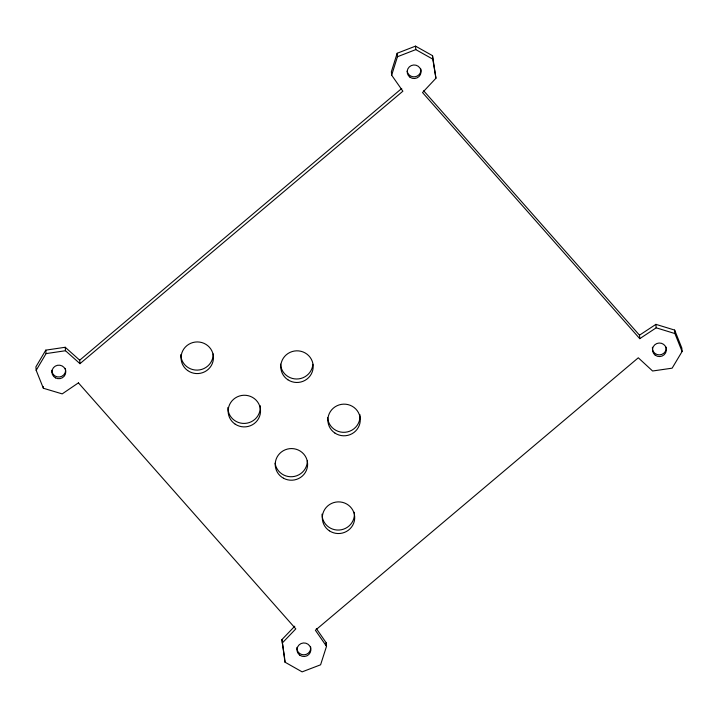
<?xml version="1.0" encoding="UTF-8"?>
<svg xmlns="http://www.w3.org/2000/svg" width="718" height="718" viewBox="0 0 718 718"><rect width="100%" height="100%" fill="white"/><g stroke="black" fill="none" stroke-linecap="round" stroke-linejoin="round"><path stroke-width="1.08" d="M294.775 626.204L281.932 639.576L284.992 662.175L302.116 671.869L320.596 664.796L326.519 646.299L315.39 630.26L638.293 357.797L652.599 371L672.129 368.172L682.1 351.506L674.92 333.556L656.198 327.821L639.765 338.654L422.525 92.55L435.934 78.244L432.523 55.663L415.516 46.131L397.162 53.267L391.373 71.719L391.66 75.184L402.879 91.204L79.976 363.667L65.5 350.734L65.221 347.27L45.79 350.142L35.9 366.853L36.178 370.326L43.358 388.25L62.206 393.886L78.504 382.811M391.66 75.184L397.44 56.74L397.162 53.267M325.568 644.881L326.232 642.825L316.351 628.573M36.178 370.326L46.069 353.606L45.79 350.142M282.228 643.05L295.807 628.887L78.522 382.99M79.976 363.667L79.698 360.203L401.739 88.458M639.765 338.654L639.487 335.189L655.92 324.356L674.642 330.083L681.822 348.042L682.1 351.506M397.44 56.74L415.794 49.605L432.801 59.136L435.934 78.244M46.069 353.606L65.5 350.734M65.221 347.27L79.698 360.203M423.665 90.782L639.487 335.189M281.932 639.576L284.705 658.702M326.232 642.825L326.519 646.299M284.777 659.573L284.992 662.175M674.642 330.083L674.92 333.556M655.92 324.356L656.198 327.821M432.523 55.663L432.801 59.136M415.516 46.131L415.794 49.605M43.224 386.508L43.358 388.25M359.871 414.519A16.2 15.823 -4.6 0 1 345.223 432.263A16.2 15.823 -4.6 0 1 327.614 417.436M260.14 405.625A16.2 15.823 -4.6 0 1 244.964 423.405A16.2 15.823 -4.6 0 1 227.857 407.51M213.174 353.902A16.2 15.823 -4.6 0 1 197.306 370.111A16.2 15.823 -4.6 0 1 180.774 354.665M312.86 364.313A16.2 15.823 -4.6 0 1 296.552 379.005A16.2 15.823 -4.6 0 1 280.532 364.125M307.34 460.687A16.2 15.823 -4.6 0 1 292.379 476.698A16.2 15.823 -4.6 0 1 275.102 463.218M354.306 512.266A16.2 15.823 -4.6 0 1 339.129 530.037A16.2 15.823 -4.6 0 1 322.023 514.142M65.392 368.37A6.947 6.785 -4.6 0 1 59.711 376.95A6.947 6.785 -4.6 0 1 51.768 370.362M420.856 68.973A6.947 6.785 -4.6 0 1 415.094 76.763A6.947 6.785 -4.6 0 1 407.142 71.172M666.187 347.153A6.947 6.785 -4.6 0 1 659.348 354.889A6.947 6.785 -4.6 0 1 652.42 347.288M310.652 646.909A6.947 6.785 -4.6 0 1 304.037 654.816A6.947 6.785 -4.6 0 1 296.893 647.403M235.208 424.185A16.2 15.823 -4.6 0 0 260.49 412.204A16.2 15.823 -4.6 0 0 237.317 396.839A16.2 15.823 -4.6 0 0 235.208 424.185M187.658 370.542A16.2 15.823 -4.6 0 0 213.354 359.44A16.2 15.823 -4.6 0 0 190.755 343.285A16.2 15.823 -4.6 0 0 187.658 370.542M287.855 379.759A16.2 15.823 -4.6 0 0 313.138 367.778A16.2 15.823 -4.6 0 0 289.964 352.412A16.2 15.823 -4.6 0 0 287.855 379.759M334.938 433.08A16.2 15.823 -4.6 0 0 360.221 421.098A16.2 15.823 -4.6 0 0 337.047 405.733A16.2 15.823 -4.6 0 0 334.938 433.08M283.475 478.215A16.2 15.823 -4.6 0 0 307.618 464.16A16.2 15.823 -4.6 0 0 283.17 450.805A16.2 15.823 -4.6 0 0 283.475 478.215M329.374 530.817A16.2 15.823 -4.6 0 0 354.665 518.836A16.2 15.823 -4.6 0 0 331.483 503.471A16.2 15.823 -4.6 0 0 329.374 530.817M55.457 377.865A6.947 6.785 -4.6 0 0 65.787 371.807A6.947 6.785 -4.6 0 0 55.295 366.117A6.947 6.785 -4.6 0 0 55.457 377.865M410.059 77.266A6.947 6.785 -4.6 0 0 421.035 72.428A6.947 6.785 -4.6 0 0 411.297 65.571A6.947 6.785 -4.6 0 0 410.059 77.266M655.247 355.213A6.947 6.785 -4.6 0 0 666.331 350.608A6.947 6.785 -4.6 0 0 656.746 343.554A6.947 6.785 -4.6 0 0 655.247 355.213M299.9 655.256A6.947 6.785 -4.6 0 0 310.849 650.364A6.947 6.785 -4.6 0 0 301.066 643.561A6.947 6.785 -4.6 0 0 299.9 655.256"/></g></svg>
